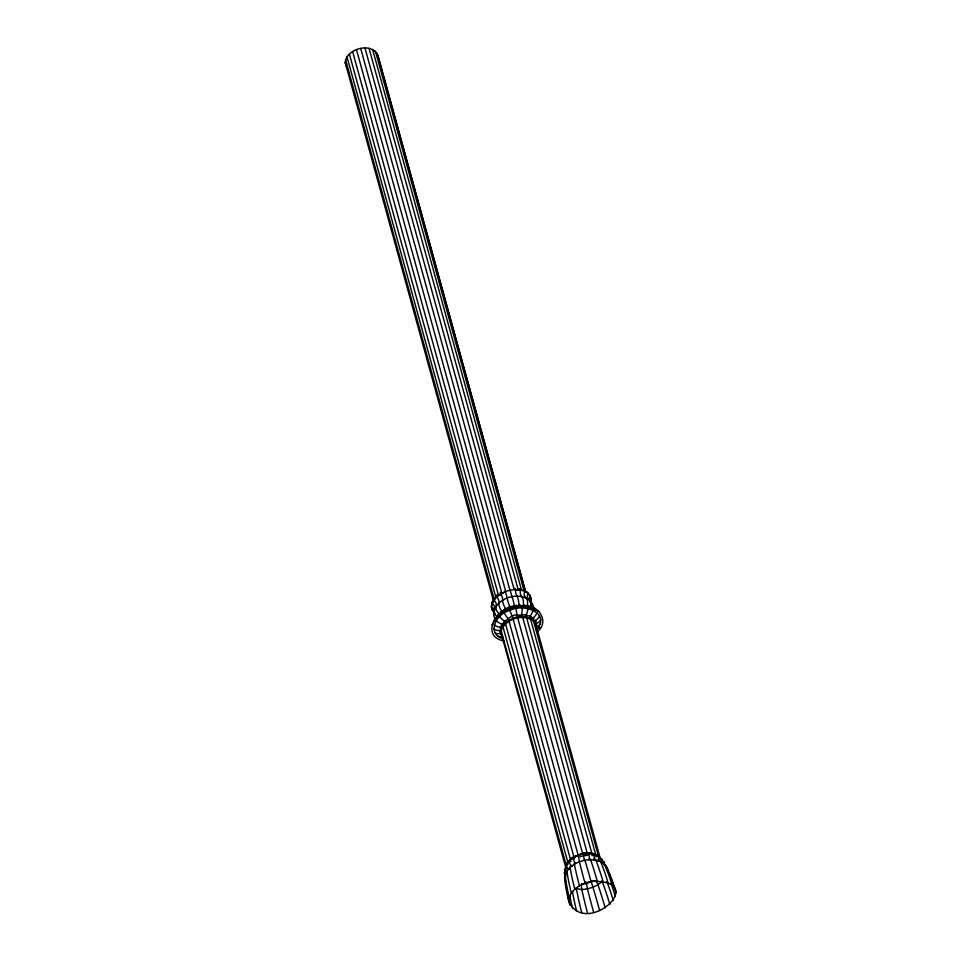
<?xml version="1.0" encoding="UTF-8"?>
<svg xmlns="http://www.w3.org/2000/svg" width="961" height="961" viewBox="0 0 961 961"><rect width="100%" height="100%" fill="white"/><g stroke="black" fill="none" stroke-linecap="round" stroke-linejoin="round"><path stroke-width="1.44" d="M504.165 641.023C482.326 637.071 493.101 612.505 509.162 609.094L509.522 607.869A5.646 0.625 69.3 0 1 509.762 606.775A9.478 1.045 69.3 0 1 507.744 600.721L507.528 599.916A9.478 1.045 69.3 0 1 507.168 598.078L506.603 595.52A5.958 0.649 69.3 0 0 505.991 593.658L505.174 590.45M514.603 588.6A2.402 0.685 88.9 0 1 515.432 589.129L515.649 591.772A5.958 1.706 88.9 0 0 515.925 593.694L516.946 596.168A9.478 2.703 88.9 0 1 517.823 597.91L518.075 598.715A9.478 2.703 88.9 0 1 518.88 604.998A5.646 1.61 88.9 0 1 520.454 605.646L525.679 606.043A1.85 0.853 -79.9 0 0 526.484 606.271L528.898 606.968L522.52 606.487L509.162 609.094M583.904 853.885L591.844 853.428L526.652 617.803C519.769 612.818 500.489 621.767 500.465 632.314C500.693 634.416 501.978 630.74 501.438 629.875C506.555 617.815 526.7 612.445 535.457 623.233L600.397 858.798M587.928 854.846L587.279 852.875L591.832 853.332M503.071 612.013L509.378 608.241L515.156 606.379L515.793 607.22M587.399 853.32L582.75 854.017L517.727 617.971C518.219 608.625 501.065 623.425 500.705 627.197M586.426 884.144L586.426 883.483L594.066 880.708M502.927 638.885A6.859 4.144 -66.3 0 1 501.546 638.368C486.098 631.857 497.606 612.854 509.895 610.475A6.859 0.757 69.3 0 0 512.465 616.578L578.198 855.302L570.041 859.891L570.846 861.549M584.444 859.542L585.381 861.705A296.024 26.968 79 0 1 591.015 881.405C651.174 879.195 585.669 938.38 568.84 901.43A296.024 226.159 -4.8 0 1 564.804 880.288L564.732 877.609A3.892 2.979 -4.8 0 1 565.693 876.276M493.618 601.358L345.191 62.537C346.236 48.182 372.976 41.515 378.069 56.11L525.691 592.048M494.543 610.595L494.218 609.562A5.958 4.553 -4.8 0 0 493.149 608.217L491.576 607.28L491.768 603.184A2.402 1.718 16.7 0 1 492.5 601.622M495.984 619.365A9.478 7.244 -4.8 0 1 494.014 616.289L493.846 615.436A9.478 7.244 -4.8 0 1 494.182 612.806L494.579 606.379A5.958 4.252 16.7 0 0 493.522 604.913C488.693 600.132 501.354 593.273 505.234 591.64C513.907 588.336 528.946 588.264 531.409 599.496L530.484 600.925A5.958 4.553 -4.8 0 0 530.232 601.994M531.085 598.475A2.402 1.838 -4.8 0 1 531.289 598.931L530.904 602.451M535.721 628.338L536.706 623.689M536.082 628.194L535.205 622.344L533.211 619.893L526.412 616.914L526.508 614.896L523.024 614.908M536.478 629.923C551.59 612.505 522.772 603.04 509.895 610.475M565.693 867.771L566.209 865.441L566.654 867.735M565.873 867.555L566.209 865.441M568.84 901.43L569.308 897.274A296.024 211.468 16.7 0 1 565.236 876.432L565.14 873.873A3.892 2.775 16.7 0 1 565.5 873.249M593.021 854.221L595.736 854.689L530.22 618.043L530.748 616.433L525.919 615.124A6.859 3.159 -79.9 0 0 527.841 608.541M574.222 858.738C574.113 852.695 564.744 865.393 566.077 867.519M502.471 636.602L503.168 637.599M532.85 608.902A9.478 7.22 -28.1 0 0 532.971 605.238L532.67 604.409A9.478 7.22 -28.1 0 0 531.049 602.343L527.313 597.081A5.958 4.216 -49.3 0 1 527.457 595.279L528.069 592.889A2.402 1.694 -49.3 0 0 526.135 592.024M518.808 589.285A2.402 1.105 -79.9 0 1 520.357 589.501L520.249 592.12A5.958 2.751 -79.9 0 0 520.357 594.03L521.607 596.517A9.478 4.373 -79.9 0 1 522.724 598.283L522.988 599.087A9.478 4.373 -79.9 0 1 523.216 605.322M529.847 601.13L529.355 599.592A5.958 4.541 -28.1 0 1 529.571 597.874L530.328 595.664A2.402 1.826 -28.1 0 0 528.79 594.535M573.789 856.948L582.606 853.368L587.243 852.9M566.87 864.948L567.843 862.305L502.711 625.839L501.414 624.77L502.219 624.061A6.859 4.228 34.1 0 1 496.236 620.446M565.933 865.729L567.567 862.305L566.017 865.501M515.132 606.595L526.808 606.367M520.934 605.91L522.52 606.487M515.925 608.757A6.859 0.625 79 0 1 516.982 615.292L522.063 614.884L587.195 853.044M491.972 603.748L496.633 596.877L505.27 591.736M495.972 619.292L497.197 616.77A5.646 3.472 34.1 0 1 498.254 614.692M537.451 631.569C549.512 622.163 539.349 605.526 525.679 606.043A5.646 2.595 -79.9 0 0 524.153 604.937M569.308 897.274C572.672 888.252 582.102 883.375 591.015 881.405M500.489 633.755L501.942 635.87L501.089 632.987L565.633 867.11M591.844 853.74L592.18 855.686A3.003 1.381 -79.9 0 1 594.03 855.686A3.003 1.381 -79.9 0 1 593.73 859.566M536.454 628.062L535.83 626.668M598.679 856.78L533.211 619.893L533.956 618.416L530.724 616.878M491.912 624.674L493.401 622.884M567.495 862.425L573.873 856.744L508.309 618.56A6.859 2.078 59.3 0 1 504.357 613.118M499.696 616.53A6.859 3.267 47.9 0 0 504.813 621.118L504.189 621.623L505.306 622.896L570.438 859.362L567.543 862.594L573.837 857.056L582.702 853.704M494.146 620.073L500.321 613.238A5.646 2.679 47.9 0 1 502.122 611.316L504.453 609.61M599.232 858.497L599.724 857.2L599.015 856.719M497.954 615.761L504.153 610.631L509.474 608.181M565.573 869.333L565.2 870.222M494.386 621.599L496.429 617.611A1.85 1.141 34.1 0 0 497.197 616.77M500.152 627.329L566.329 865.453M601.922 880.805C599.652 886.39 580.288 892.625 576.324 887.604M522.604 590.414A2.402 1.454 -66.3 0 1 524.67 590.787L524.286 593.309A5.958 3.604 -66.3 0 0 524.25 595.195L525.691 597.73A9.478 5.73 -66.3 0 1 527.024 599.556L527.301 600.361A9.478 5.73 -66.3 0 1 527.024 606.451A5.646 3.412 -66.3 0 1 530.244 607.388A1.85 1.117 -66.3 0 0 531.313 607.7L534.472 608.625M500.056 630.404L499.528 631.653L500.849 632.098M535.457 623.233L536.082 621.034L534.724 620.554A6.859 5.225 -28.1 0 0 539.565 615.785M499.492 614.115L499.72 613.875A1.85 0.877 47.9 0 0 500.321 613.238L504.513 610.163A5.646 1.706 59.3 0 1 505.606 608.769L508.717 607.268M573.741 856.78L582.63 853.428L591.844 853.536M536.31 626.116L536.058 625.227M509.762 606.775L516.586 605.25M578.198 855.302L582.738 853.921M579.855 856.828L582.114 856.179M595.496 854.377L598.811 856.395M515.156 606.487L519.517 606.007M582.678 853.596L587.387 853.092M584.396 855.734L586.69 855.482M581.453 884.685A3.003 0.853 88.9 0 0 581.837 883.976L586.426 883.483L587.808 890.366A296.024 26.968 79 0 0 593.634 912.289M515.577 589.73L520.49 590.102M520.97 605.85L526.484 606.271M587.387 853.428L591.832 853.644L598.751 856.683L595.424 854.425M601.081 859.254L601.754 859.59M598.631 856.239L600.865 858.906M595.748 854.581L591.592 853.284L595.736 854.689M567.903 862.834L567.158 863.326L567.927 864.419M535.613 610.223L538.881 611.34M531.313 607.7L535.109 610.055M530.244 607.388L532.646 608.878M598.595 856.852L596.12 854.797L595.988 856.816A3.003 1.814 -66.3 0 1 598.463 857.008A3.003 1.814 -66.3 0 1 597.694 860.744M531.889 605.382L531.962 605.43A9.478 7.244 -4.8 0 1 533.631 607.664L533.932 608.505A9.478 7.244 -4.8 0 1 534.1 609.37M538.592 626.776L540.31 628.338M530.532 601.958L529.919 601.226M491.443 605.766A2.402 1.838 -4.8 0 0 491.383 606.715L491.576 607.28M520.574 605.874L509.498 607.784L504.008 610.812M578.51 856.78L579.783 863.302A296.024 32.482 69.3 0 0 584.985 883.111M528.19 593.466L530.448 596.24M494.795 613.298L492.476 610.475L491.515 607.208M598.439 856.287L600.661 858.738M614.668 888.42A296.024 225.427 -28.1 0 0 607.316 868.227L603.628 862.942A3.892 2.751 -49.3 0 0 601.862 862.51M515.072 606.571L514.279 605.49A9.478 0.865 79 0 0 512.862 599.268L512.633 598.463A9.478 0.865 79 0 0 512.021 596.697L509.871 589.453M582.786 853.788L584.408 859.735M606.691 866.798L606.031 865.885A3.892 2.967 -28.1 0 0 604.073 865.212M608.373 871.783L607.052 869.357A3.892 2.979 -4.8 0 0 606.715 869.08M578.51 856.683L578.054 855.362M602.271 881.585L602.847 883.159A296.024 140.847 47.9 0 1 609.851 904.529M591.063 881.057L593.393 888.781A296.024 32.482 69.3 0 1 599.664 910.584M586.138 883.7L585.645 881.814M530.977 602.295L531.589 604.349M607.04 867.975L607.736 870.33M345.191 62.537L345.996 65.216M565.669 882.27C561.248 863.41 591.051 853.764 604.253 863.807L604.853 865.188A296.024 209.342 -49.3 0 1 612.001 885.153M377.277 53.432L525.295 590.811M375.415 51.137L523.829 589.97M372.604 49.407L521.427 589.682M369.06 48.362L517.871 588.625M365 48.05L513.823 588.324M360.723 48.506L509.931 590.222M356.495 49.708L505.318 589.982M352.627 51.57L501.438 591.832M349.36 53.948L498.182 594.222M346.945 56.699L495.756 596.973M345.516 59.63L494.338 599.892M576.432 888.925L576.744 890.571A296.024 136.438 -79.9 0 0 581.717 912.518M608.001 882.678A296.024 178.986 -66.3 0 0 601.142 862.894L600.024 860.72A3.892 2.354 -66.3 0 0 598.21 860.575M602.931 881.177A296.024 136.438 -79.9 0 0 596.433 861.5L595.448 859.362A3.892 1.79 -79.9 0 0 593.862 859.566M532.911 610.043A6.859 4.144 -66.3 0 1 529.727 616.253M597.141 880.744A296.024 84.58 88.9 0 0 591.063 861.092L590.234 858.966A3.892 1.117 88.9 0 0 589.165 859.494M588.012 854.918A3.003 0.853 88.9 0 1 589.129 855.891A3.003 0.853 88.9 0 1 589.069 859.819M522.039 608.097A6.859 1.958 88.9 0 1 521.571 614.8M579.459 885.766A296.024 89.721 59.3 0 1 574.654 865.753L574.294 863.495A3.892 1.177 59.3 0 1 575.543 863.362M575.795 863.579A3.003 0.913 59.3 0 1 573.669 860.275A3.003 0.913 59.3 0 1 574.173 858.846M505.606 608.769A9.478 2.871 59.3 0 1 503.035 602.979L502.843 602.163A9.478 2.871 59.3 0 1 502.723 600.205L502.363 597.55A5.958 1.802 59.3 0 0 501.594 595.76L500.393 593.393A2.402 0.733 59.3 0 1 501.198 592.721M574.798 889.165A296.024 140.847 47.9 0 1 570.329 868.912L570.089 866.558A3.892 1.85 47.9 0 1 572.312 866.137A3.003 1.429 47.9 0 1 569.609 863.242A3.003 1.429 47.9 0 1 570.534 861.512M502.122 611.316A9.478 4.505 47.9 0 1 499.083 605.874L498.891 605.046A9.478 4.505 47.9 0 1 498.975 602.943L498.783 600.157A5.958 2.835 47.9 0 0 497.894 598.463L496.441 596.288A2.402 1.141 47.9 0 1 497.702 595.279M571.339 893.093A296.024 182.374 34.1 0 1 567.122 872.552L566.978 870.101A3.892 2.402 34.1 0 1 569.284 869.008M569.717 869.08A3.003 1.85 34.1 0 1 566.726 866.978A3.003 1.85 34.1 0 1 567.254 864.696M498.531 614.547A5.646 3.472 34.1 0 1 499.167 614.331M499.528 614.259A9.478 5.838 34.1 0 1 496.14 609.214L495.96 608.373A9.478 5.838 34.1 0 1 496.188 606.103L496.128 603.172A5.958 3.676 34.1 0 0 495.131 601.586L493.498 599.628A2.402 1.478 34.1 0 1 495.107 598.222M565.765 872.984A3.892 2.775 16.7 0 1 566.437 872.564M566.666 871.951A3.003 2.15 16.7 0 1 564.648 869.753A3.003 2.15 16.7 0 1 566.233 867.855M500.104 627.185A6.859 4.901 16.7 0 1 494.206 624.638M495.684 619.208A5.646 4.024 16.7 0 1 496.308 618.367M497.137 616.746A9.478 6.775 16.7 0 1 494.41 612.77L494.242 611.917A9.478 6.775 16.7 0 1 494.555 609.466C499.864 597.201 517.847 592.216 528.85 599.676A9.478 6.703 -49.3 0 1 530.412 601.646L530.7 602.463A9.478 6.703 -49.3 0 1 530.028 608.313M564.72 871.939A3.003 2.294 -4.8 0 0 565.585 875.087A3.003 2.282 -28.1 0 0 565.548 877.585M500.357 630.32A6.859 5.237 -4.8 0 1 493.75 628.782M492.128 604.949A2.402 1.838 -4.8 0 1 492.645 604.661M569.981 905.274A296.024 225.427 -28.1 0 1 567.615 894.667M567.206 892.517A296.024 225.427 -28.1 0 1 566.834 890.366M566.485 888.204A296.024 225.427 -28.1 0 1 566.161 886.03M500.044 633.539A6.859 5.225 -28.1 0 1 494.879 632.626M495.287 620.386A9.478 7.22 -28.1 0 1 494.987 619.557L494.819 618.68A9.478 7.22 -28.1 0 1 494.771 617.779M494.471 611.628A5.958 4.541 -28.1 0 0 494.062 611.268L492.344 609.983A2.402 1.826 -28.1 0 1 492.404 608.974M572.636 908.541A296.024 209.342 -49.3 0 1 569.789 895.688M502.183 636.158A6.859 4.853 -49.3 0 1 497.546 635.894M576.648 911.004A296.024 178.986 -66.3 0 1 572.42 891.424M587.507 912.95A296.024 84.58 88.9 0 1 582.126 890.979L581.549 888A3.892 1.117 88.9 0 1 581.837 883.976M605.19 907.929A296.024 89.721 59.3 0 0 598.535 886.318L597.49 883.471A3.892 1.177 59.3 0 0 595.652 880.732M606.896 881.645A296.024 182.374 34.1 0 1 613.31 900.601M538.208 627.953A6.859 4.228 34.1 0 1 536.562 629.515M611.208 883.928A296.024 211.468 16.7 0 1 615.34 896.421M540.238 623.773A6.859 4.901 16.7 0 1 535.806 626.524M609.238 873.801A296.024 226.159 -4.8 0 1 610.067 875.831M610.872 877.861A296.024 226.159 -4.8 0 1 615.809 892.264M605.13 865.104A3.003 2.294 -4.8 0 1 605.442 866.257M540.707 619.617A6.859 5.237 -4.8 0 1 536.743 623.124M530.256 597.802A2.402 1.838 -4.8 0 1 530.736 598.102M603.136 861.032A3.003 2.282 -28.1 0 1 604.001 864.179M598.991 858.678A3.003 2.126 -49.3 0 1 601.814 858.918A3.003 2.126 -49.3 0 1 601.358 862.101M536.911 612.517A6.859 4.853 -49.3 0 1 532.718 618.103M531.938 608.253A5.646 3.988 -49.3 0 1 533.187 608.842"/></g></svg>
